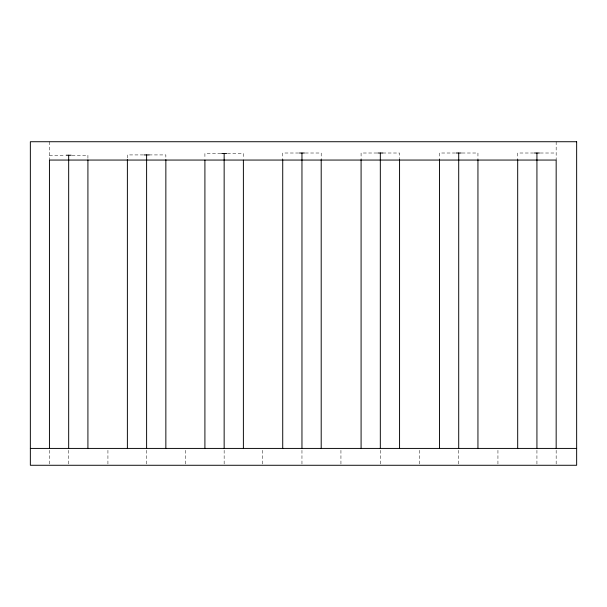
<?xml version="1.0" encoding="UTF-8"?>
<svg xmlns="http://www.w3.org/2000/svg" width="607" height="607" viewBox="0 0 607 607"><rect width="100%" height="100%" fill="white"/><g stroke="black" fill="none" stroke-linecap="round" stroke-linejoin="round"><path stroke-width="0.46" stroke-dasharray="3.04 2.28" d="M298.644 153.01L282.725 153.01L282.725 158.693M305.283 153.01L321.202 153.01L321.202 158.693M377.008 153.01L361.089 153.01L361.089 158.693M382.812 153.01L399.565 153.01L399.565 158.693M455.387 153.01L439.468 153.01L439.468 158.693M462.026 153.01L477.944 153.01L477.944 158.693M533.606 153.01L517.688 153.01L517.688 158.693M540.245 153.01L556.164 153.01M220.827 153.488L204.908 153.488L204.908 158.23M227.466 153.488L243.384 153.488L243.384 158.23M143.298 154.922L127.379 154.922L127.379 158.708M149.102 154.922L165.855 154.922L165.855 158.708M49.44 155.24L65.359 155.24M71.998 155.24L87.916 155.24L87.916 159.019M556.164 141.727L556.164 160.058M556.164 450.295L556.164 464.34M536.929 450.295L536.929 464.34M497.937 450.295L497.937 464.34M458.71 450.295L458.71 464.34M419.649 450.295L419.649 464.34M380.323 450.295L380.323 464.34M340.937 450.295L340.937 464.34M301.96 450.295L301.96 464.34M262.755 450.295L262.755 464.34M224.15 450.295L224.15 464.34M185.454 450.295L185.454 464.34M146.613 450.295L146.613 464.34M107.925 450.295L107.925 464.34M68.674 450.295L68.674 464.34M49.44 141.727L49.44 160.058M49.44 450.295L49.44 464.34"/><path stroke-width="0.91" d="M299.471 153.01L304.448 153.01M377.835 153.01L382.812 153.01M456.221 153.01L461.199 153.01M534.441 153.01L539.418 153.01M221.661 153.488L226.639 153.488M144.125 154.922L149.102 154.922M66.186 155.24L71.163 155.24M30.35 448.421L576.65 448.421M556.164 448.421L556.164 160.058L49.44 160.058L49.44 448.421M536.929 153.01L536.929 448.421M517.688 159.641L517.688 448.421M477.944 159.641L477.944 448.421M458.71 153.01L458.71 448.421M439.468 159.641L439.468 448.421M399.565 159.641L399.565 448.421M380.323 153.01L380.323 448.421M361.089 159.641L361.089 448.421M321.202 159.641L321.202 448.421M301.96 153.01L301.96 448.421M282.725 159.641L282.725 448.421M243.384 160.127L243.384 448.421M224.15 153.488L224.15 448.421M204.908 160.127L204.908 448.421M165.855 159.656L165.855 448.421M146.613 154.922L146.613 448.421M127.379 159.656L127.379 448.421M87.916 159.967L87.916 448.421M68.674 155.24L68.674 448.421M576.65 141.727L30.35 141.727L30.35 465.273L576.65 465.273L576.65 141.727"/></g></svg>
